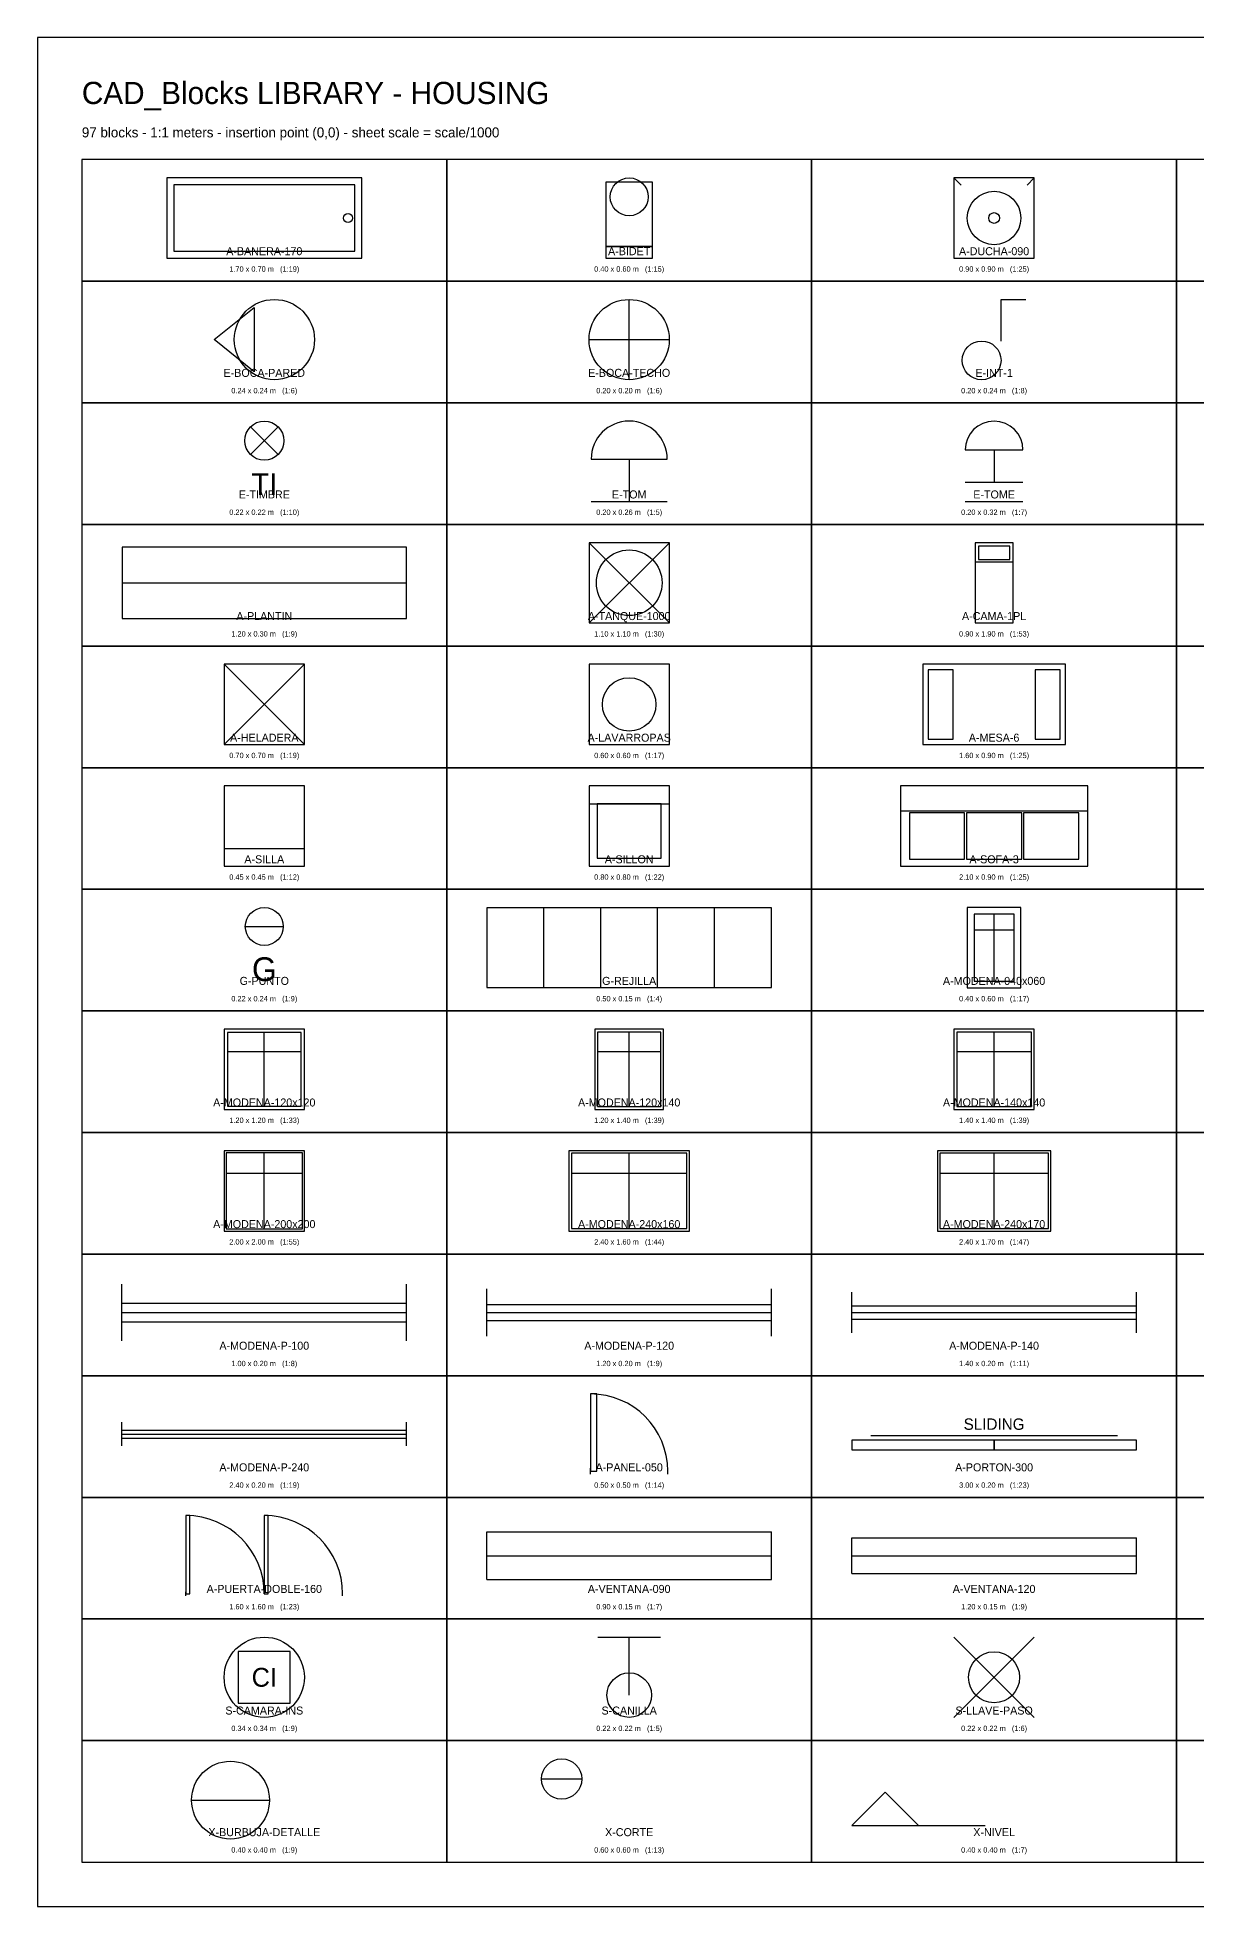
# Model space of a CAD drawing. Header units: metres. Extents: x 0 to 1.19, y 0 to 0.84.
# Drawn here: x 0 to 0.521, y 0 to 0.841 of the extents above; entities that cross this region are included whole.
import ezdxf
from ezdxf.enums import TextEntityAlignment as Align

# ---------------------------------------------------------------- set-up
doc = ezdxf.new("R2010")
doc.units = ezdxf.units.M
doc.layers.add('A-ANNO', color=7, linetype='Continuous')
doc.layers.add('X-FRAME', color=7, linetype='Continuous')

# ---------------------------------------------------------------- blocks, each defined once
blk = doc.blocks.new('A-BANERA-170')
for points in [[(0, 0), (1.7, 0), (1.7, 0.7), (0, 0.7)], [(0.06, 0.06), (1.64, 0.06), (1.64, 0.64), (0.06, 0.64)]]:
    blk.add_lwpolyline(points, close=True)
blk.add_circle((1.58, 0.35), 0.04)
blk = doc.blocks.new('A-BIDET')
for points in [[(0.04, 0.08), (0.36, 0.08), (0.36, 0.52), (0.04, 0.52)], [(0.04, 0), (0.36, 0), (0.36, 0.08), (0.04, 0.08)]]:
    blk.add_lwpolyline(points, close=True)
blk.add_circle((0.2, 0.42), 0.13)
blk = doc.blocks.new('A-DUCHA-090')
for p, q in [((0, 0.9), (0.08, 0.82)), ((0.9, 0.9), (0.82, 0.82))]:
    blk.add_line(p, q)
blk.add_lwpolyline([(0, 0), (0.9, 0), (0.9, 0.9), (0, 0.9)], close=True)
for radius in [0.3, 0.06]:
    blk.add_circle((0.45, 0.45), radius)
blk = doc.blocks.new('E-BOCA-PARED')
blk.add_lwpolyline([(-0.15, 0), (-0.05, 0.08), (-0.05, -0.08)], close=True)
blk.add_circle((0, 0), 0.1)
blk = doc.blocks.new('E-BOCA-TECHO')
for p, q in [((0, -0.1), (0, 0.1)), ((-0.1, 0), (0.1, 0))]:
    blk.add_line(p, q)
blk.add_circle((0, 0), 0.1)
blk = doc.blocks.new('E-INT-1')
for p, q in [((0.07, 0.07), (0.07, 0.22)), ((0.07, 0.22), (0.16, 0.22))]:
    blk.add_line(p, q)
blk.add_circle((0, 0), 0.07)
blk = doc.blocks.new('E-TIMBRE')
for p, q in [((-0.06, -0.06), (0.06, 0.06)), ((-0.06, 0.06), (0.06, -0.06))]:
    blk.add_line(p, q)
blk.add_circle((0, 0), 0.09)
blk.add_text('TI', height=0.1).set_placement((0, -0.2), align=Align.MIDDLE_CENTER)
blk = doc.blocks.new('E-TOM')
for p, q in [((-0.09, 0), (0.09, 0)), ((0, 0), (0, -0.1)), ((-0.09, -0.1), (0.09, -0.1))]:
    blk.add_line(p, q)
blk.add_arc((0, 0), 0.09, 0, 180)
blk = doc.blocks.new('E-TOME')
for p, q in [((-0.09, 0), (0.09, 0)), ((0, 0), (0, -0.1)), ((-0.09, -0.1), (0.09, -0.1)), ((-0.09, -0.16), (0.09, -0.16))]:
    blk.add_line(p, q)
blk.add_arc((0, 0), 0.09, 0, 180)
blk = doc.blocks.new('A-PLANTIN')
blk.add_line((0, 0.15), (1.2, 0.15))
blk.add_lwpolyline([(0, 0), (1.2, 0), (1.2, 0.3), (0, 0.3)], close=True)
blk = doc.blocks.new('A-TANQUE-1000')
for p, q in [((0, 0), (1.1, 1.1)), ((0, 1.1), (1.1, 0))]:
    blk.add_line(p, q)
blk.add_lwpolyline([(0, 0), (1.1, 0), (1.1, 1.1), (0, 1.1)], close=True)
blk.add_circle((0.55, 0.55), 0.45)
blk = doc.blocks.new('A-CAMA-1PL')
blk.add_line((0, 1.45), (0.9, 1.45))
for points in [[(0, 0), (0.9, 0), (0.9, 1.9), (0, 1.9)], [(0.08, 1.5), (0.82, 1.5), (0.82, 1.82), (0.08, 1.82)]]:
    blk.add_lwpolyline(points, close=True)
blk = doc.blocks.new('A-HELADERA')
for p, q in [((0, 0), (0.7, 0.7)), ((0, 0.7), (0.7, 0))]:
    blk.add_line(p, q)
blk.add_lwpolyline([(0, 0), (0.7, 0), (0.7, 0.7), (0, 0.7)], close=True)
blk = doc.blocks.new('A-LAVARROPAS')
blk.add_lwpolyline([(0, 0), (0.6, 0), (0.6, 0.6), (0, 0.6)], close=True)
blk.add_circle((0.3, 0.3), 0.2)
blk = doc.blocks.new('A-MESA-6')
for points in [[(0, 0), (1.6, 0), (1.6, 0.9), (0, 0.9)], [(0.06, 0.06), (0.34, 0.06), (0.34, 0.84), (0.06, 0.84)], [(1.26, 0.06), (1.54, 0.06), (1.54, 0.84), (1.26, 0.84)]]:
    blk.add_lwpolyline(points, close=True)
blk = doc.blocks.new('A-SILLA')
blk.add_line((0, 0.1), (0.45, 0.1))
blk.add_lwpolyline([(0, 0), (0.45, 0), (0.45, 0.45), (0, 0.45)], close=True)
blk = doc.blocks.new('A-SILLON')
blk.add_line((0, 0.62), (0.8, 0.62))
for points in [[(0, 0), (0.8, 0), (0.8, 0.8), (0, 0.8)], [(0.08, 0.08), (0.72, 0.08), (0.72, 0.62), (0.08, 0.62)]]:
    blk.add_lwpolyline(points, close=True)
blk = doc.blocks.new('A-SOFA-3')
for points in [[(0, 0), (2.1, 0), (2.1, 0.9), (0, 0.9)], [(0, 0.62), (2.1, 0.62), (2.1, 0.9), (0, 0.9)], [(0.1, 0.08), (0.72, 0.08), (0.72, 0.6), (0.1, 0.6)], [(0.74, 0.08), (1.36, 0.08), (1.36, 0.6), (0.74, 0.6)], [(1.38, 0.08), (2, 0.08), (2, 0.6), (1.38, 0.6)]]:
    blk.add_lwpolyline(points, close=True)
blk = doc.blocks.new('G-PUNTO')
blk.add_line((-0.08, 0), (0.08, 0))
blk.add_circle((0, 0), 0.08)
blk.add_text('G', height=0.1).set_placement((0, -0.18), align=Align.MIDDLE_CENTER)
blk = doc.blocks.new('G-REJILLA')
for p, q in [((-0.15, -0.07), (-0.15, 0.07)), ((-0.05, -0.07), (-0.05, 0.07)), ((0.05, -0.07), (0.05, 0.07)), ((0.15, -0.07), (0.15, 0.07))]:
    blk.add_line(p, q)
blk.add_lwpolyline([(-0.25, -0.07), (0.25, -0.07), (0.25, 0.07), (-0.25, 0.07)], close=True)
blk = doc.blocks.new('A-MODENA-040x060')
for p, q in [((0.05, 0.432), (0.35, 0.432)), ((0.2, 0.05), (0.2, 0.55))]:
    blk.add_line(p, q)
for points in [[(0, 0), (0.4, 0), (0.4, 0.6), (0, 0.6)], [(0.05, 0.05), (0.35, 0.05), (0.35, 0.55), (0.05, 0.55)]]:
    blk.add_lwpolyline(points, close=True)
blk = doc.blocks.new('A-MODENA-120x120')
for p, q in [((0.6, 0.05), (0.6, 1.15)), ((0.05, 0.864), (1.15, 0.864))]:
    blk.add_line(p, q)
for points in [[(0, 0), (1.2, 0), (1.2, 1.2), (0, 1.2)], [(0.05, 0.05), (1.15, 0.05), (1.15, 1.15), (0.05, 1.15)]]:
    blk.add_lwpolyline(points, close=True)
blk = doc.blocks.new('A-MODENA-120x140')
for p, q in [((0.6, 0.05), (0.6, 1.35)), ((0.05, 1.008), (1.15, 1.008))]:
    blk.add_line(p, q)
for points in [[(0, 0), (1.2, 0), (1.2, 1.4), (0, 1.4)], [(0.05, 0.05), (1.15, 0.05), (1.15, 1.35), (0.05, 1.35)]]:
    blk.add_lwpolyline(points, close=True)
blk = doc.blocks.new('A-MODENA-140x140')
for p, q in [((0.7, 0.05), (0.7, 1.35)), ((0.05, 1.008), (1.35, 1.008))]:
    blk.add_line(p, q)
for points in [[(0, 0), (1.4, 0), (1.4, 1.4), (0, 1.4)], [(0.05, 0.05), (1.35, 0.05), (1.35, 1.35), (0.05, 1.35)]]:
    blk.add_lwpolyline(points, close=True)
blk = doc.blocks.new('A-MODENA-200x200')
for p, q in [((1, 0.05), (1, 1.95)), ((0.05, 1.44), (1.95, 1.44))]:
    blk.add_line(p, q)
for points in [[(0, 0), (2, 0), (2, 2), (0, 2)], [(0.05, 0.05), (1.95, 0.05), (1.95, 1.95), (0.05, 1.95)]]:
    blk.add_lwpolyline(points, close=True)
blk = doc.blocks.new('A-MODENA-240x160')
for p, q in [((1.2, 0.05), (1.2, 1.55)), ((0.05, 1.152), (2.35, 1.152))]:
    blk.add_line(p, q)
for points in [[(0, 0), (2.4, 0), (2.4, 1.6), (0, 1.6)], [(0.05, 0.05), (2.35, 0.05), (2.35, 1.55), (0.05, 1.55)]]:
    blk.add_lwpolyline(points, close=True)
blk = doc.blocks.new('A-MODENA-240x170')
for p, q in [((1.2, 0.05), (1.2, 1.65)), ((0.05, 1.224), (2.35, 1.224))]:
    blk.add_line(p, q)
for points in [[(0, 0), (2.4, 0), (2.4, 1.7), (0, 1.7)], [(0.05, 0.05), (2.35, 0.05), (2.35, 1.65), (0.05, 1.65)]]:
    blk.add_lwpolyline(points, close=True)
blk = doc.blocks.new('A-MODENA-P-100')
for p, q in [((-0.5, -0.1), (-0.5, 0.1)), ((0.5, -0.1), (0.5, 0.1)), ((-0.5, 0.0333), (0.5, 0.0333)), ((-0.5, 0), (0.5, 0)), ((-0.5, -0.0333), (0.5, -0.0333))]:
    blk.add_line(p, q)
blk = doc.blocks.new('A-MODENA-P-120')
for p, q in [((-0.6, -0.1), (-0.6, 0.1)), ((0.6, -0.1), (0.6, 0.1)), ((-0.6, 0.0333), (0.6, 0.0333)), ((-0.6, 0), (0.6, 0)), ((-0.6, -0.0333), (0.6, -0.0333))]:
    blk.add_line(p, q)
blk = doc.blocks.new('A-MODENA-P-140')
for p, q in [((-0.7, -0.1), (-0.7, 0.1)), ((0.7, -0.1), (0.7, 0.1)), ((-0.7, 0.0333), (0.7, 0.0333)), ((-0.7, 0), (0.7, 0)), ((-0.7, -0.0333), (0.7, -0.0333))]:
    blk.add_line(p, q)
blk = doc.blocks.new('A-MODENA-P-240')
for p, q in [((-1.2, -0.1), (-1.2, 0.1)), ((-1.2, 0.033), (1.2, 0.033)), ((-1.2, 0), (1.2, 0)), ((1.2, -0.1), (1.2, 0.1)), ((-1.2, -0.033), (1.2, -0.033))]:
    blk.add_line(p, q)
blk = doc.blocks.new('A-PANEL-050')
for p, q in [((0, -0.02), (0, 0.02)), ((0.5, -0.02), (0.5, 0.02))]:
    blk.add_line(p, q)
blk.add_lwpolyline([(0, 0), (0.04, 0), (0.04, 0.5), (0, 0.5)], close=True)
blk.add_arc((0, 0), 0.5, 0, 90)
blk = doc.blocks.new('A-PORTON-300')
blk.add_line((0.2, 0.1), (2.8, 0.1))
for points in [[(0, -0.05), (1.5, -0.05), (1.5, 0.05), (0, 0.05)], [(1.5, -0.05), (3, -0.05), (3, 0.05), (1.5, 0.05)]]:
    blk.add_lwpolyline(points, close=True)
blk.add_text('SLIDING', height=0.12).set_placement((1.5, 0.22), align=Align.MIDDLE_CENTER)
blk = doc.blocks.new('A-PUERTA-DOBLE-160')
for p, q in [((0, -0.02), (0, 0.02)), ((1.6, -0.02), (1.6, 0.02))]:
    blk.add_line(p, q)
for points in [[(0, 0), (0.04, 0), (0.04, 0.8), (0, 0.8)], [(0.8, 0), (0.84, 0), (0.84, 0.8), (0.8, 0.8)]]:
    blk.add_lwpolyline(points, close=True)
for centre in [(0, 0), (0.8, 0)]:
    blk.add_arc(centre, 0.8, 0, 90)
blk = doc.blocks.new('A-VENTANA-090')
for p, q in [((0, 0.075), (0.9, 0.075)), ((0, -0.075), (0, 0.075)), ((0.9, -0.075), (0.9, 0.075)), ((0, 0), (0.9, 0)), ((0, -0.075), (0.9, -0.075))]:
    blk.add_line(p, q)
blk = doc.blocks.new('A-VENTANA-120')
for p, q in [((0, 0.075), (1.2, 0.075)), ((0, -0.075), (0, 0.075)), ((0, 0), (1.2, 0)), ((1.2, -0.075), (1.2, 0.075)), ((0, -0.075), (1.2, -0.075))]:
    blk.add_line(p, q)
blk = doc.blocks.new('S-CAMARA-INS')
blk.add_lwpolyline([(-0.11, -0.11), (0.11, -0.11), (0.11, 0.11), (-0.11, 0.11)], close=True)
blk.add_circle((0, 0), 0.17)
blk.add_text('CI', height=0.08).set_placement((0, 0), align=Align.MIDDLE_CENTER)
blk = doc.blocks.new('S-CANILLA')
for p, q in [((-0.07, 0.13), (0.07, 0.13)), ((0, 0), (0, 0.13))]:
    blk.add_line(p, q)
blk.add_circle((0, 0), 0.05)
blk = doc.blocks.new('S-LLAVE-PASO')
for p, q in [((-0.11, 0.11), (0.11, -0.11)), ((-0.11, -0.11), (0.11, 0.11))]:
    blk.add_line(p, q)
blk.add_circle((0, 0), 0.07)
blk = doc.blocks.new('X-BURBUJA-DETALLE')
blk.add_line((-0.16, 0), (0.16, 0))
blk.add_circle((0, 0), 0.16)
for tag, p in [('DETAIL', (0, 0.07)), ('SHEET', (0, -0.08))]:
    blk.add_attdef(tag, p, '', height=0.1)
blk = doc.blocks.new('X-CORTE')
blk.add_line((-0.12, 0), (0.12, 0))
blk.add_circle((0, 0), 0.12)
at = {"flags": 1}
blk.add_attdef('LETTER', (0, -0.3), '', height=0.2, dxfattribs=at)
blk = doc.blocks.new('X-NIVEL')
blk.add_line((-0.1, 0), (0.3, 0))
blk.add_lwpolyline([(-0.1, 0), (0.1, 0), (0, 0.1)], close=True)
at = {"flags": 1}
blk.add_attdef('LEVEL', (0.3, 0.04), '', height=0.12, dxfattribs=at)

msp = doc.modelspace()

# ---------------------------------------------------------------- linework, layer by layer
at = {"layer": 'X-FRAME'}
for points in [[(0, 0), (1.189, 0), (1.189, 0.841), (0, 0.841)], [(0.02, 0.73129), (0.18414, 0.73129), (0.18414, 0.786), (0.02, 0.786)], [(0.18414, 0.73129), (0.34829, 0.73129), (0.34829, 0.786), (0.18414, 0.786)], [(0.34829, 0.73129), (0.51243, 0.73129), (0.51243, 0.786), (0.34829, 0.786)], [(0.51243, 0.73129), (0.67657, 0.73129), (0.67657, 0.786), (0.51243, 0.786)], [(0.02, 0.67657), (0.18414, 0.67657), (0.18414, 0.73129), (0.02, 0.73129)], [(0.18414, 0.67657), (0.34829, 0.67657), (0.34829, 0.73129), (0.18414, 0.73129)], [(0.34829, 0.67657), (0.51243, 0.67657), (0.51243, 0.73129), (0.34829, 0.73129)], [(0.51243, 0.67657), (0.67657, 0.67657), (0.67657, 0.73129), (0.51243, 0.73129)], [(0.02, 0.62186), (0.18414, 0.62186), (0.18414, 0.67657), (0.02, 0.67657)], [(0.18414, 0.62186), (0.34829, 0.62186), (0.34829, 0.67657), (0.18414, 0.67657)], [(0.34829, 0.62186), (0.51243, 0.62186), (0.51243, 0.67657), (0.34829, 0.67657)], [(0.51243, 0.62186), (0.67657, 0.62186), (0.67657, 0.67657), (0.51243, 0.67657)], [(0.02, 0.56714), (0.18414, 0.56714), (0.18414, 0.62186), (0.02, 0.62186)], [(0.18414, 0.56714), (0.34829, 0.56714), (0.34829, 0.62186), (0.18414, 0.62186)], [(0.34829, 0.56714), (0.51243, 0.56714), (0.51243, 0.62186), (0.34829, 0.62186)], [(0.51243, 0.56714), (0.67657, 0.56714), (0.67657, 0.62186), (0.51243, 0.62186)], [(0.02, 0.51243), (0.18414, 0.51243), (0.18414, 0.56714), (0.02, 0.56714)], [(0.18414, 0.51243), (0.34829, 0.51243), (0.34829, 0.56714), (0.18414, 0.56714)], [(0.34829, 0.51243), (0.51243, 0.51243), (0.51243, 0.56714), (0.34829, 0.56714)], [(0.51243, 0.51243), (0.67657, 0.51243), (0.67657, 0.56714), (0.51243, 0.56714)], [(0.02, 0.45771), (0.18414, 0.45771), (0.18414, 0.51243), (0.02, 0.51243)], [(0.18414, 0.45771), (0.34829, 0.45771), (0.34829, 0.51243), (0.18414, 0.51243)], [(0.34829, 0.45771), (0.51243, 0.45771), (0.51243, 0.51243), (0.34829, 0.51243)], [(0.51243, 0.45771), (0.67657, 0.45771), (0.67657, 0.51243), (0.51243, 0.51243)], [(0.02, 0.403), (0.18414, 0.403), (0.18414, 0.45771), (0.02, 0.45771)], [(0.18414, 0.403), (0.34829, 0.403), (0.34829, 0.45771), (0.18414, 0.45771)], [(0.34829, 0.403), (0.51243, 0.403), (0.51243, 0.45771), (0.34829, 0.45771)], [(0.51243, 0.403), (0.67657, 0.403), (0.67657, 0.45771), (0.51243, 0.45771)], [(0.02, 0.34829), (0.18414, 0.34829), (0.18414, 0.403), (0.02, 0.403)], [(0.18414, 0.34829), (0.34829, 0.34829), (0.34829, 0.403), (0.18414, 0.403)], [(0.34829, 0.34829), (0.51243, 0.34829), (0.51243, 0.403), (0.34829, 0.403)], [(0.51243, 0.34829), (0.67657, 0.34829), (0.67657, 0.403), (0.51243, 0.403)], [(0.02, 0.29357), (0.18414, 0.29357), (0.18414, 0.34829), (0.02, 0.34829)], [(0.18414, 0.29357), (0.34829, 0.29357), (0.34829, 0.34829), (0.18414, 0.34829)], [(0.34829, 0.29357), (0.51243, 0.29357), (0.51243, 0.34829), (0.34829, 0.34829)], [(0.51243, 0.29357), (0.67657, 0.29357), (0.67657, 0.34829), (0.51243, 0.34829)], [(0.02, 0.23886), (0.18414, 0.23886), (0.18414, 0.29357), (0.02, 0.29357)], [(0.18414, 0.23886), (0.34829, 0.23886), (0.34829, 0.29357), (0.18414, 0.29357)], [(0.34829, 0.23886), (0.51243, 0.23886), (0.51243, 0.29357), (0.34829, 0.29357)], [(0.51243, 0.23886), (0.67657, 0.23886), (0.67657, 0.29357), (0.51243, 0.29357)], [(0.02, 0.18414), (0.18414, 0.18414), (0.18414, 0.23886), (0.02, 0.23886)], [(0.18414, 0.18414), (0.34829, 0.18414), (0.34829, 0.23886), (0.18414, 0.23886)], [(0.34829, 0.18414), (0.51243, 0.18414), (0.51243, 0.23886), (0.34829, 0.23886)], [(0.51243, 0.18414), (0.67657, 0.18414), (0.67657, 0.23886), (0.51243, 0.23886)], [(0.02, 0.12943), (0.18414, 0.12943), (0.18414, 0.18414), (0.02, 0.18414)], [(0.18414, 0.12943), (0.34829, 0.12943), (0.34829, 0.18414), (0.18414, 0.18414)], [(0.34829, 0.12943), (0.51243, 0.12943), (0.51243, 0.18414), (0.34829, 0.18414)], [(0.51243, 0.12943), (0.67657, 0.12943), (0.67657, 0.18414), (0.51243, 0.18414)], [(0.02, 0.07471), (0.18414, 0.07471), (0.18414, 0.12943), (0.02, 0.12943)], [(0.18414, 0.07471), (0.34829, 0.07471), (0.34829, 0.12943), (0.18414, 0.12943)], [(0.34829, 0.07471), (0.51243, 0.07471), (0.51243, 0.12943), (0.34829, 0.12943)], [(0.51243, 0.07471), (0.67657, 0.07471), (0.67657, 0.12943), (0.51243, 0.12943)], [(0.02, 0.02), (0.18414, 0.02), (0.18414, 0.07471), (0.02, 0.07471)], [(0.18414, 0.02), (0.34829, 0.02), (0.34829, 0.07471), (0.18414, 0.07471)], [(0.34829, 0.02), (0.51243, 0.02), (0.51243, 0.07471), (0.34829, 0.07471)], [(0.51243, 0.02), (0.67657, 0.02), (0.67657, 0.07471), (0.51243, 0.07471)]]:
    msp.add_lwpolyline(points, close=True, dxfattribs=at)

# ---------------------------------------------------------------- block references
for name, p, xscale, yscale in [('A-BANERA-170', (0.05822, 0.74168), 0.05158775510204082, 0.05158775510204082), ('A-BIDET', (0.25308, 0.74168), 0.06565714285714286, 0.06565714285714286), ('A-DUCHA-090', (0.4123, 0.74168), 0.04012380952380953, 0.04012380952380953), ('E-BOCA-PARED', (0.10659, 0.70502), 0.18055714285714286, 0.18055714285714286), ('E-BOCA-TECHO', (0.26621, 0.70502), 0.18055714285714286, 0.18055714285714286), ('E-INT-1', (0.42475, 0.69568), 0.12452216748768472, 0.12452216748768472), ('E-TIMBRE', (0.10207, 0.65955), 0.09798691951790713, 0.09798691951790713), ('E-TOM', (0.26621, 0.65126), 0.19006015037593985, 0.19006015037593985), ('E-TOME', (0.43036, 0.65536), 0.1444457142857143, 0.1444457142857143), ('A-PLANTIN', (0.03806, 0.57959), 0.10669285714285714, 0.10669285714285714), ('A-TANQUE-1000', (0.24816, 0.57754), 0.03282857142857143, 0.03282857142857143), ('A-CAMA-1PL', (0.4218, 0.57754), 0.019006015037593985, 0.019006015037593985), ('A-HELADERA', (0.08402, 0.52282), 0.05158775510204082, 0.05158775510204082), ('A-LAVARROPAS', (0.24816, 0.52282), 0.06018571428571429, 0.06018571428571429), ('A-MESA-6', (0.39826, 0.52282), 0.04012380952380953, 0.04012380952380953), ('A-SILLA', (0.08402, 0.46811), 0.08024761904761905, 0.08024761904761905), ('A-SILLON', (0.24816, 0.46811), 0.045139285714285715, 0.045139285714285715), ('A-SOFA-3', (0.38823, 0.46811), 0.04012380952380953, 0.04012380952380953), ('G-PUNTO', (0.10207, 0.44097), 0.10667028640393894, 0.10667028640393894), ('G-REJILLA', (0.26621, 0.43145), 0.25606285714285715, 0.25606285714285715), ('A-MODENA-040x060', (0.41832, 0.4134), 0.06018571428571429, 0.06018571428571429), ('A-MODENA-120x120', (0.08402, 0.35868), 0.030092857142857143, 0.030092857142857143), ('A-MODENA-120x140', (0.25074, 0.35868), 0.02579387755102041, 0.02579387755102041), ('A-MODENA-140x140', (0.4123, 0.35868), 0.02579387755102041, 0.02579387755102041), ('A-MODENA-200x200', (0.08402, 0.30397), 0.018055714285714286, 0.018055714285714286), ('A-MODENA-240x160', (0.23913, 0.30397), 0.022569642857142858, 0.022569642857142858), ('A-MODENA-240x170', (0.40487, 0.30397), 0.02124201680672269, 0.02124201680672269), ('A-MODENA-P-100', (0.10207, 0.26731), 0.12803142857142857, 0.12803142857142857), ('A-MODENA-P-120', (0.26621, 0.26731), 0.10669285714285714, 0.10669285714285714), ('A-MODENA-P-140', (0.43036, 0.26731), 0.09145102040816327, 0.09145102040816327), ('A-PANEL-050', (0.24885, 0.19593), 0.06944505494505494, 0.06944505494505494), ('A-PORTON-300', (0.36634, 0.20769), 0.04267714285714286, 0.04267714285714286), ('A-MODENA-P-240', (0.10207, 0.21259), 0.05334642857142857, 0.05334642857142857), ('A-PUERTA-DOBLE-160', (0.06684, 0.14071), 0.044038327526132404, 0.044038327526132404), ('A-VENTANA-090', (0.2022, 0.15788), 0.14225714285714286, 0.14225714285714286), ('A-VENTANA-120', (0.36634, 0.15788), 0.10669285714285714, 0.10669285714285714), ('S-CAMARA-INS', (0.10207, 0.10317), 0.10621008403361344, 0.10621008403361344), ('S-CANILLA', (0.26621, 0.09514), 0.20061904761904764, 0.20061904761904764), ('S-LLAVE-PASO', (0.43036, 0.10317), 0.16414285714285715, 0.16414285714285715), ('X-BURBUJA-DETALLE', (0.08687, 0.0479), 0.10942857142857144, 0.10942857142857144), ('X-CORTE', (0.23585, 0.05742), 0.07569477839151835, 0.07569477839151835), ('X-NIVEL', (0.38135, 0.03645), 0.15003997084548107, 0.15003997084548107)]:
    msp.add_blockref(name, p, dxfattribs=dict(xscale=xscale, yscale=yscale))

# ---------------------------------------------------------------- texts
at = {"layer": 'A-ANNO'}
for s, height, p in [('CAD_Blocks LIBRARY - HOUSING', 0.01, (0.02, 0.811)), ('97 blocks - 1:1 meters - insertion point (0,0) - sheet scale = scale/1000', 0.0045, (0.02, 0.796))]:
    msp.add_text(s, height=height, dxfattribs=at).set_placement(p)
for s, height, p in [('A-BANERA-170', 0.0036, (0.10207, 0.74479)), ('A-BIDET', 0.0036, (0.26621, 0.74479)), ('A-DUCHA-090', 0.0036, (0.43036, 0.74479)), ('1.70 x 0.70 m   (1:19)', 0.0024, (0.10207, 0.73679)), ('0.40 x 0.60 m   (1:15)', 0.0024, (0.26621, 0.73679)), ('0.90 x 0.90 m   (1:25)', 0.0024, (0.43036, 0.73679)), ('E-BOCA-PARED', 0.0036, (0.10207, 0.69007)), ('E-BOCA-TECHO', 0.0036, (0.26621, 0.69007)), ('E-INT-1', 0.0036, (0.43036, 0.69007)), ('0.24 x 0.24 m   (1:6)', 0.0024, (0.10207, 0.68207)), ('0.20 x 0.20 m   (1:6)', 0.0024, (0.26621, 0.68207)), ('0.20 x 0.24 m   (1:8)', 0.0024, (0.43036, 0.68207)), ('E-TIMBRE', 0.0036, (0.10207, 0.63536)), ('E-TOM', 0.0036, (0.26621, 0.63536)), ('E-TOME', 0.0036, (0.43036, 0.63536)), ('0.22 x 0.22 m   (1:10)', 0.0024, (0.10207, 0.62736)), ('0.20 x 0.26 m   (1:5)', 0.0024, (0.26621, 0.62736)), ('0.20 x 0.32 m   (1:7)', 0.0024, (0.43036, 0.62736)), ('A-PLANTIN', 0.0036, (0.10207, 0.58064)), ('A-TANQUE-1000', 0.0036, (0.26621, 0.58064)), ('A-CAMA-1PL', 0.0036, (0.43036, 0.58064)), ('1.20 x 0.30 m   (1:9)', 0.0024, (0.10207, 0.57264)), ('1.10 x 1.10 m   (1:30)', 0.0024, (0.26621, 0.57264)), ('0.90 x 1.90 m   (1:53)', 0.0024, (0.43036, 0.57264)), ('A-HELADERA', 0.0036, (0.10207, 0.52593)), ('A-LAVARROPAS', 0.0036, (0.26621, 0.52593)), ('A-MESA-6', 0.0036, (0.43036, 0.52593)), ('0.70 x 0.70 m   (1:19)', 0.0024, (0.10207, 0.51793)), ('0.60 x 0.60 m   (1:17)', 0.0024, (0.26621, 0.51793)), ('1.60 x 0.90 m   (1:25)', 0.0024, (0.43036, 0.51793)), ('A-SILLA', 0.0036, (0.10207, 0.47121)), ('A-SILLON', 0.0036, (0.26621, 0.47121)), ('A-SOFA-3', 0.0036, (0.43036, 0.47121)), ('0.45 x 0.45 m   (1:12)', 0.0024, (0.10207, 0.46321)), ('0.80 x 0.80 m   (1:22)', 0.0024, (0.26621, 0.46321)), ('2.10 x 0.90 m   (1:25)', 0.0024, (0.43036, 0.46321)), ('G-PUNTO', 0.0036, (0.10207, 0.4165)), ('G-REJILLA', 0.0036, (0.26621, 0.4165)), ('A-MODENA-040x060', 0.0036, (0.43036, 0.4165)), ('0.22 x 0.24 m   (1:9)', 0.0024, (0.10207, 0.4085)), ('0.50 x 0.15 m   (1:4)', 0.0024, (0.26621, 0.4085)), ('0.40 x 0.60 m   (1:17)', 0.0024, (0.43036, 0.4085)), ('A-MODENA-120x120', 0.0036, (0.10207, 0.36179)), ('A-MODENA-120x140', 0.0036, (0.26621, 0.36179)), ('A-MODENA-140x140', 0.0036, (0.43036, 0.36179)), ('1.20 x 1.20 m   (1:33)', 0.0024, (0.10207, 0.35379)), ('1.20 x 1.40 m   (1:39)', 0.0024, (0.26621, 0.35379)), ('1.40 x 1.40 m   (1:39)', 0.0024, (0.43036, 0.35379)), ('A-MODENA-200x200', 0.0036, (0.10207, 0.30707)), ('A-MODENA-240x160', 0.0036, (0.26621, 0.30707)), ('A-MODENA-240x170', 0.0036, (0.43036, 0.30707)), ('2.00 x 2.00 m   (1:55)', 0.0024, (0.10207, 0.29907)), ('2.40 x 1.60 m   (1:44)', 0.0024, (0.26621, 0.29907)), ('2.40 x 1.70 m   (1:47)', 0.0024, (0.43036, 0.29907)), ('A-MODENA-P-100', 0.0036, (0.10207, 0.25236)), ('A-MODENA-P-120', 0.0036, (0.26621, 0.25236)), ('A-MODENA-P-140', 0.0036, (0.43036, 0.25236)), ('1.00 x 0.20 m   (1:8)', 0.0024, (0.10207, 0.24436)), ('1.20 x 0.20 m   (1:9)', 0.0024, (0.26621, 0.24436)), ('1.40 x 0.20 m   (1:11)', 0.0024, (0.43036, 0.24436)), ('A-MODENA-P-240', 0.0036, (0.10207, 0.19764)), ('A-PANEL-050', 0.0036, (0.26621, 0.19764)), ('A-PORTON-300', 0.0036, (0.43036, 0.19764)), ('2.40 x 0.20 m   (1:19)', 0.0024, (0.10207, 0.18964)), ('0.50 x 0.50 m   (1:14)', 0.0024, (0.26621, 0.18964)), ('3.00 x 0.20 m   (1:23)', 0.0024, (0.43036, 0.18964)), ('A-PUERTA-DOBLE-160', 0.0036, (0.10207, 0.14293)), ('A-VENTANA-090', 0.0036, (0.26621, 0.14293)), ('A-VENTANA-120', 0.0036, (0.43036, 0.14293)), ('1.60 x 1.60 m   (1:23)', 0.0024, (0.10207, 0.13493)), ('0.90 x 0.15 m   (1:7)', 0.0024, (0.26621, 0.13493)), ('1.20 x 0.15 m   (1:9)', 0.0024, (0.43036, 0.13493)), ('S-CAMARA-INS', 0.0036, (0.10207, 0.08821)), ('S-CANILLA', 0.0036, (0.26621, 0.08821)), ('S-LLAVE-PASO', 0.0036, (0.43036, 0.08821)), ('0.34 x 0.34 m   (1:9)', 0.0024, (0.10207, 0.08021)), ('0.22 x 0.22 m   (1:5)', 0.0024, (0.26621, 0.08021)), ('0.22 x 0.22 m   (1:6)', 0.0024, (0.43036, 0.08021)), ('X-BURBUJA-DETALLE', 0.0036, (0.10207, 0.0335)), ('X-CORTE', 0.0036, (0.26621, 0.0335)), ('X-NIVEL', 0.0036, (0.43036, 0.0335)), ('0.40 x 0.40 m   (1:9)', 0.0024, (0.10207, 0.0255)), ('0.60 x 0.60 m   (1:13)', 0.0024, (0.26621, 0.0255)), ('0.40 x 0.40 m   (1:7)', 0.0024, (0.43036, 0.0255))]:
    msp.add_text(s, height=height, dxfattribs=at).set_placement(p, align=Align.MIDDLE_CENTER)

doc.saveas('drawing.dxf')
